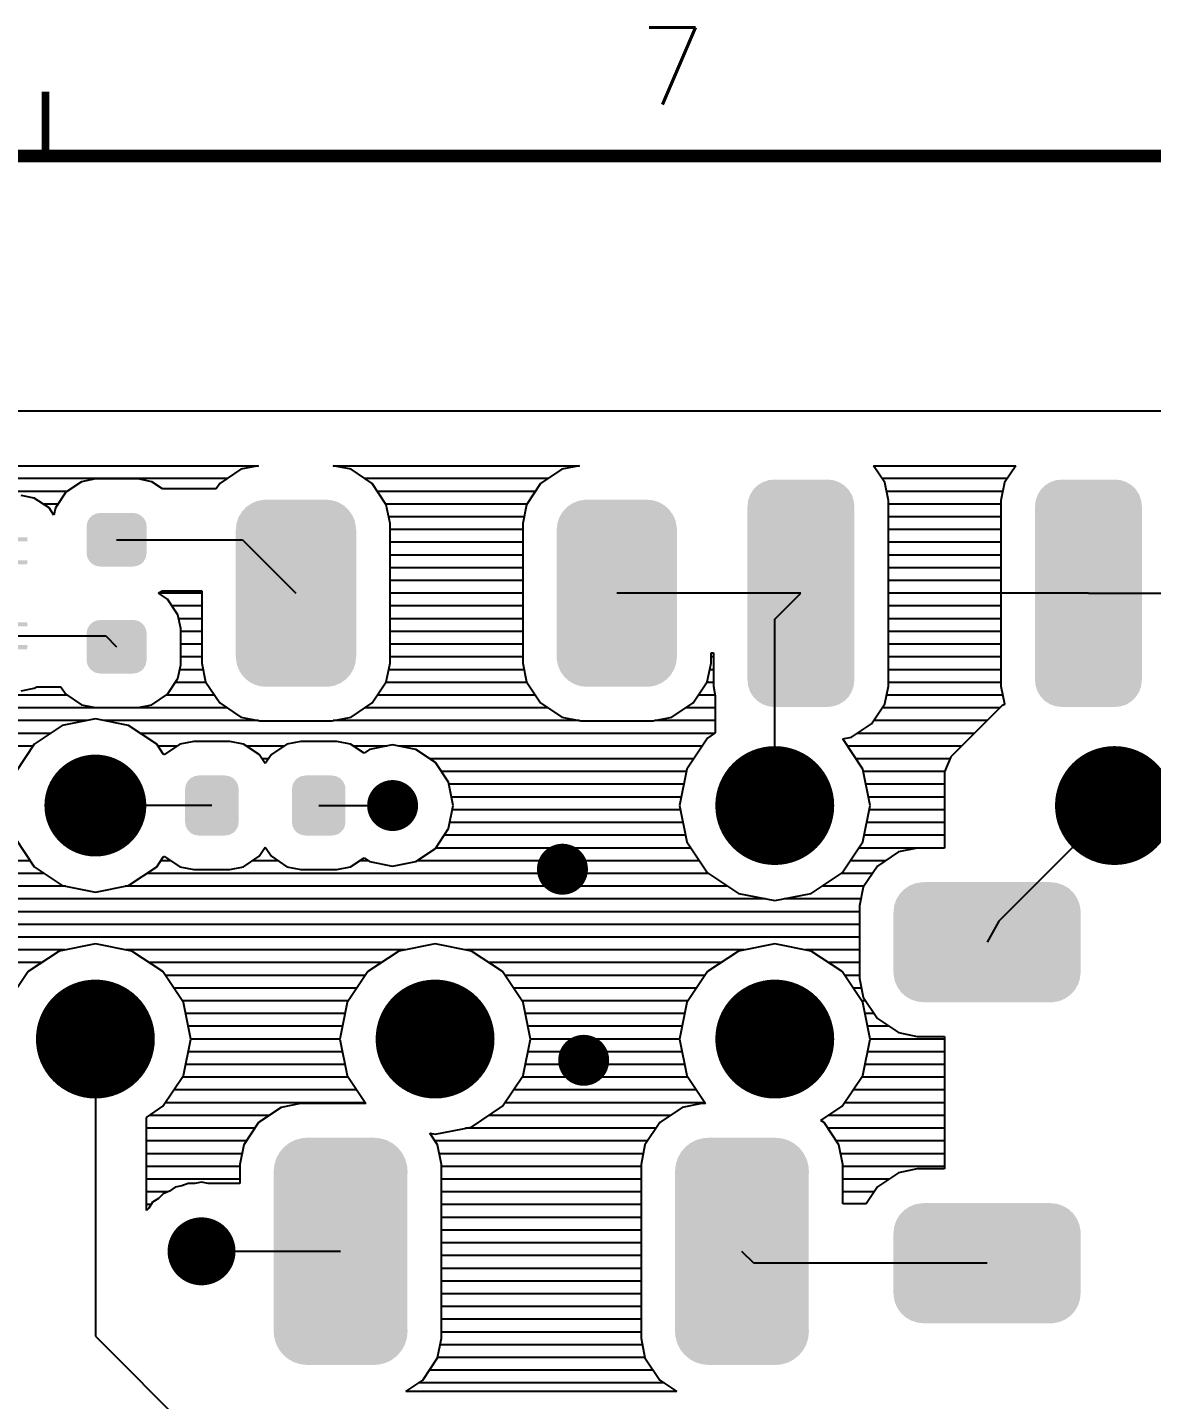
# Model space of a CAD drawing. Extents: x 295 to 953, y 10 to 290.
# Drawn here: x 783.8 to 827.5, y 236.6 to 290 of the extents above; entities that cross this region are included whole.
import ezdxf
from ezdxf.enums import TextEntityAlignment as Align

# ---------------------------------------------------------------- set-up
doc = ezdxf.new("R2010")
doc.units = 0
doc.header["$LTSCALE"] = 5
doc.header["$MEASUREMENT"] = 0
doc.layers.get('0').update_dxf_attribs({"linetype": 'CONTINUOUS', "lineweight": 25})
for name, color, linetype in [('DV-DPO-A6_BOT', 7, 'CONTINUOUS'), ('문자', 4, 'CONTINUOUS'), ('테두리', 3, 'CONTINUOUS')]:
    doc.layers.add(name, color=color, linetype=linetype)
doc.styles.get("Standard").update_dxf_attribs({"font": 'simplex.shx'})

# ---------------------------------------------------------------- blocks, each defined once
blk = doc.blocks.new('C')
at = {"layer": '테두리'}
for points, const_width in [([(307.5, 287.5), (307.5, 285)], 0.3), ([(15, 285), (15, 15), (405, 15), (405, 285), (15, 285)], 0.5)]:
    blk.add_lwpolyline(points, dxfattribs=dict(at, const_width=const_width))
at = {"layer": '문자'}
blk.add_text('7', height=3, dxfattribs=at).set_placement((331.875, 288.5), align=Align.MIDDLE)

msp = doc.modelspace()

# ---------------------------------------------------------------- linework, layer by layer
for points, const_width in [([(813.989, 259.742, -1), (811.677, 259.742, -1)], 2.311), ([(827.197, 259.742, -1), (824.885, 259.742, -1)], 2.311), ([(787.407, 259.742, -1), (785.426, 259.742, -1)], 1.981), ([(798.469, 259.742, -1), (797.479, 259.742, -1)], 0.991), ([(805.073, 257.266, -1), (804.083, 257.266, -1)], 0.991), ([(787.573, 250.662, -1), (785.261, 250.662, -1)], 2.311), ([(800.781, 250.662, -1), (798.469, 250.662, -1)], 2.311), ([(813.989, 250.662, -1), (811.677, 250.662, -1)], 2.311), ([(805.899, 249.836, -1), (804.908, 249.836, -1)], 0.991), ([(791.205, 242.407, -1), (789.884, 242.407, -1)], 1.321)]:
    msp.add_lwpolyline(points, format="xyb", close=True, dxfattribs=dict(const_width=const_width))
for points in [[(815.696, 272.03), (815.54, 272.188), (812.002, 272.03), (812.161, 272.188)], [(815.54, 272.188), (815.529, 272.195), (812.161, 272.188), (812.168, 272.195)], [(815.529, 272.195), (815.343, 272.313), (812.168, 272.195), (812.359, 272.313)], [(815.343, 272.313), (815.329, 272.318), (812.359, 272.313), (812.367, 272.318)], [(815.329, 272.318), (815.122, 272.392), (812.367, 272.318), (812.581, 272.392)], [(815.122, 272.392), (815.101, 272.394), (812.581, 272.392), (812.588, 272.394)], [(815.101, 272.394), (814.89, 272.419), (812.588, 272.394), (812.81, 272.419)], [(826.877, 272.03), (826.721, 272.188), (823.183, 272.03), (823.342, 272.188)], [(826.721, 272.188), (826.71, 272.195), (823.342, 272.188), (823.349, 272.195)], [(826.71, 272.195), (826.524, 272.313), (823.349, 272.195), (823.54, 272.313)], [(826.524, 272.313), (826.51, 272.318), (823.54, 272.313), (823.547, 272.318)], [(826.51, 272.318), (826.303, 272.392), (823.547, 272.318), (823.762, 272.392)], [(826.303, 272.392), (826.282, 272.394), (823.762, 272.392), (823.769, 272.394)], [(826.282, 272.394), (826.071, 272.419), (823.769, 272.394), (823.99, 272.419)], [(795.705, 271.586), (795.635, 271.609), (792.708, 271.586), (792.83, 271.609)], [(795.635, 271.609), (795.424, 271.632), (792.83, 271.609), (792.952, 271.632)], [(795.424, 271.632), (795.388, 271.636), (792.952, 271.632), (793.044, 271.636)], [(808.18, 271.586), (808.11, 271.609), (805.183, 271.586), (805.305, 271.609)], [(808.11, 271.609), (807.899, 271.632), (805.305, 271.609), (805.427, 271.632)], [(807.899, 271.632), (807.863, 271.636), (805.427, 271.632), (805.519, 271.636)], [(815.927, 271.379), (815.903, 271.6), (811.773, 271.379), (811.798, 271.6)], [(815.903, 271.6), (815.899, 271.611), (811.798, 271.6), (811.799, 271.611)], [(815.899, 271.611), (815.828, 271.822), (811.799, 271.611), (811.873, 271.822)], [(815.828, 271.822), (815.821, 271.832), (811.873, 271.822), (811.877, 271.832)], [(815.821, 271.832), (815.705, 272.021), (811.877, 271.832), (811.996, 272.021)], [(815.705, 272.021), (815.696, 272.03), (811.996, 272.021), (812.002, 272.03)], [(827.107, 271.379), (827.084, 271.6), (822.953, 271.379), (822.979, 271.6)], [(827.084, 271.6), (827.08, 271.611), (822.979, 271.6), (822.98, 271.611)], [(827.08, 271.611), (827.008, 271.822), (822.98, 271.611), (823.054, 271.822)], [(827.008, 271.822), (827.002, 271.832), (823.054, 271.822), (823.057, 271.832)], [(827.002, 271.832), (826.885, 272.021), (823.057, 271.832), (823.177, 272.021)], [(826.885, 272.021), (826.877, 272.03), (823.177, 272.021), (823.183, 272.03)], [(788.182, 271.024), (788.056, 271.09), (786.297, 271.024), (786.435, 271.09)], [(788.056, 271.09), (788.024, 271.096), (786.435, 271.09), (786.446, 271.096)], [(788.024, 271.096), (787.893, 271.118), (786.446, 271.096), (786.592, 271.118)], [(796.408, 271.032), (796.316, 271.163), (792.031, 271.032), (792.108, 271.163)], [(796.316, 271.163), (796.266, 271.235), (792.108, 271.163), (792.175, 271.235)], [(796.266, 271.235), (796.147, 271.346), (792.175, 271.235), (792.276, 271.346)], [(796.147, 271.346), (796.084, 271.404), (792.276, 271.346), (792.359, 271.404)], [(796.084, 271.404), (795.941, 271.489), (792.359, 271.404), (792.479, 271.489)], [(795.941, 271.489), (795.87, 271.531), (792.479, 271.489), (792.578, 271.531)], [(795.87, 271.531), (795.705, 271.586), (792.578, 271.531), (792.708, 271.586)], [(808.883, 271.032), (808.791, 271.163), (804.506, 271.032), (804.583, 271.163)], [(808.791, 271.163), (808.741, 271.235), (804.583, 271.163), (804.65, 271.235)], [(808.741, 271.235), (808.622, 271.346), (804.65, 271.235), (804.751, 271.346)], [(808.622, 271.346), (808.559, 271.404), (804.751, 271.346), (804.834, 271.404)], [(808.559, 271.404), (808.416, 271.489), (804.834, 271.404), (804.954, 271.489)], [(808.416, 271.489), (808.345, 271.531), (804.954, 271.489), (805.053, 271.531)], [(808.345, 271.531), (808.18, 271.586), (805.053, 271.531), (805.183, 271.586)], [(815.93, 264.616), (815.93, 271.379), (811.77, 264.616), (811.77, 271.379)], [(827.111, 264.616), (827.111, 271.379), (822.95, 264.616), (822.95, 271.379)], [(788.411, 269.556), (788.411, 270.599), (786.073, 269.556), (786.073, 270.599)], [(788.408, 270.599), (788.387, 270.746), (786.077, 270.599), (786.1, 270.746)], [(788.387, 270.746), (788.379, 270.762), (786.1, 270.746), (786.103, 270.762)], [(788.379, 270.762), (788.316, 270.894), (786.103, 270.762), (786.172, 270.894)], [(788.316, 270.894), (788.302, 270.909), (786.172, 270.894), (786.179, 270.909)], [(788.302, 270.909), (788.201, 271.013), (786.179, 270.909), (786.287, 271.013)], [(788.201, 271.013), (788.182, 271.024), (786.287, 271.013), (786.297, 271.024)], [(796.554, 270.467), (796.55, 270.56), (791.878, 270.467), (791.888, 270.56)], [(796.55, 270.56), (796.521, 270.714), (791.888, 270.56), (791.905, 270.714)], [(796.521, 270.714), (796.505, 270.803), (791.905, 270.714), (791.934, 270.803)], [(796.505, 270.803), (796.443, 270.95), (791.934, 270.803), (791.983, 270.95)], [(796.443, 270.95), (796.408, 271.032), (791.983, 270.95), (792.031, 271.032)], [(809.029, 270.467), (809.025, 270.56), (804.353, 270.467), (804.363, 270.56)], [(809.025, 270.56), (808.996, 270.714), (804.363, 270.56), (804.38, 270.714)], [(808.996, 270.714), (808.98, 270.803), (804.38, 270.714), (804.409, 270.803)], [(808.98, 270.803), (808.918, 270.95), (804.409, 270.803), (804.457, 270.95)], [(808.918, 270.95), (808.883, 271.032), (804.457, 270.95), (804.506, 271.032)], [(783.779, 270.064), (783.764, 270.172), (779.81, 270.064), (779.829, 270.172)], [(783.775, 270.013), (783.779, 270.064), (779.813, 270.013), (779.81, 270.064)], [(783.775, 270.012), (783.775, 270.013), (779.813, 270.012), (779.813, 270.013)], [(796.557, 265.527), (796.557, 270.467), (791.875, 265.527), (791.875, 270.467)], [(809.032, 265.527), (809.032, 270.467), (804.35, 265.527), (804.35, 270.467)], [(788.384, 269.41), (788.408, 269.556), (786.098, 269.41), (786.077, 269.556)], [(783.779, 269.232), (783.775, 269.283), (779.81, 269.232), (779.813, 269.283)], [(783.759, 269.124), (783.779, 269.232), (779.824, 269.124), (779.81, 269.232)], [(788.382, 269.393), (788.384, 269.41), (786.106, 269.393), (786.098, 269.41)], [(788.313, 269.261), (788.382, 269.393), (786.169, 269.261), (786.106, 269.393)], [(788.306, 269.247), (788.313, 269.261), (786.182, 269.247), (786.169, 269.261)], [(788.198, 269.142), (788.306, 269.247), (786.283, 269.142), (786.182, 269.247)], [(788.187, 269.132), (788.198, 269.142), (786.303, 269.132), (786.283, 269.142)], [(788.05, 269.065), (788.187, 269.132), (786.429, 269.065), (786.303, 269.132)], [(788.039, 269.059), (788.05, 269.065), (786.461, 269.059), (786.429, 269.065)], [(787.893, 269.037), (788.039, 269.059), (786.592, 269.037), (786.461, 269.059)], [(783.779, 266.762), (783.764, 266.87), (779.81, 266.762), (779.829, 266.87)], [(788.302, 266.748), (788.201, 266.853), (786.179, 266.748), (786.287, 266.853)], [(788.201, 266.853), (788.182, 266.863), (786.287, 266.853), (786.297, 266.863)], [(788.182, 266.863), (788.056, 266.93), (786.297, 266.863), (786.435, 266.93)], [(788.056, 266.93), (788.024, 266.935), (786.435, 266.93), (786.446, 266.935)], [(788.024, 266.935), (787.893, 266.957), (786.446, 266.935), (786.592, 266.957)], [(783.775, 266.711), (783.779, 266.762), (779.813, 266.711), (779.81, 266.762)], [(783.775, 266.71), (783.775, 266.711), (779.813, 266.71), (779.813, 266.711)], [(788.411, 265.395), (788.411, 266.439), (786.073, 265.395), (786.073, 266.439)], [(788.408, 266.439), (788.387, 266.585), (786.077, 266.439), (786.1, 266.585)], [(788.387, 266.585), (788.379, 266.602), (786.1, 266.585), (786.103, 266.602)], [(788.379, 266.602), (788.316, 266.734), (786.103, 266.602), (786.172, 266.734)], [(788.316, 266.734), (788.302, 266.748), (786.172, 266.734), (786.179, 266.748)], [(783.779, 265.93), (783.775, 265.981), (779.81, 265.93), (779.813, 265.981)], [(783.759, 265.822), (783.779, 265.93), (779.824, 265.822), (779.81, 265.93)], [(788.384, 265.249), (788.408, 265.395), (786.098, 265.249), (786.077, 265.395)], [(788.382, 265.232), (788.384, 265.249), (786.106, 265.232), (786.098, 265.249)], [(788.313, 265.1), (788.382, 265.232), (786.169, 265.1), (786.106, 265.232)], [(796.544, 265.435), (796.554, 265.527), (791.882, 265.435), (791.878, 265.527)], [(796.528, 265.281), (796.544, 265.435), (791.911, 265.281), (791.882, 265.435)], [(796.498, 265.191), (796.528, 265.281), (791.928, 265.191), (791.911, 265.281)], [(796.45, 265.045), (796.498, 265.191), (791.989, 265.045), (791.928, 265.191)], [(809.019, 265.435), (809.029, 265.527), (804.357, 265.435), (804.353, 265.527)], [(809.003, 265.281), (809.019, 265.435), (804.386, 265.281), (804.357, 265.435)], [(808.973, 265.191), (809.003, 265.281), (804.403, 265.191), (804.386, 265.281)], [(808.925, 265.045), (808.973, 265.191), (804.464, 265.045), (804.403, 265.191)], [(788.306, 265.086), (788.313, 265.1), (786.182, 265.086), (786.169, 265.1)], [(788.198, 264.981), (788.306, 265.086), (786.283, 264.981), (786.182, 265.086)], [(788.187, 264.971), (788.198, 264.981), (786.303, 264.971), (786.283, 264.981)], [(788.05, 264.904), (788.187, 264.971), (786.429, 264.904), (786.303, 264.971)], [(788.039, 264.899), (788.05, 264.904), (786.461, 264.899), (786.429, 264.904)], [(787.893, 264.877), (788.039, 264.899), (786.592, 264.877), (786.461, 264.899)], [(796.401, 264.962), (796.45, 265.045), (792.024, 264.962), (791.989, 265.045)], [(796.324, 264.831), (796.401, 264.962), (792.116, 264.831), (792.024, 264.962)], [(796.258, 264.759), (796.324, 264.831), (792.166, 264.759), (792.116, 264.831)], [(796.156, 264.649), (796.258, 264.759), (792.286, 264.649), (792.166, 264.759)], [(808.876, 264.962), (808.925, 265.045), (804.499, 264.962), (804.464, 265.045)], [(808.799, 264.831), (808.876, 264.962), (804.591, 264.831), (804.499, 264.962)], [(808.733, 264.759), (808.799, 264.831), (804.641, 264.759), (804.591, 264.831)], [(808.631, 264.649), (808.733, 264.759), (804.761, 264.649), (804.641, 264.759)], [(796.073, 264.59), (796.156, 264.649), (792.348, 264.59), (792.286, 264.649)], [(795.953, 264.506), (796.073, 264.59), (792.491, 264.506), (792.348, 264.59)], [(795.855, 264.464), (795.953, 264.506), (792.562, 264.464), (792.491, 264.506)], [(795.724, 264.409), (795.855, 264.464), (792.727, 264.409), (792.562, 264.464)], [(795.602, 264.386), (795.724, 264.409), (792.797, 264.386), (792.727, 264.409)], [(795.481, 264.362), (795.602, 264.386), (793.008, 264.362), (792.797, 264.386)], [(795.388, 264.359), (795.481, 264.362), (793.044, 264.359), (793.008, 264.362)], [(808.548, 264.59), (808.631, 264.649), (804.823, 264.59), (804.761, 264.649)], [(808.428, 264.506), (808.548, 264.59), (804.966, 264.506), (804.823, 264.59)], [(808.33, 264.464), (808.428, 264.506), (805.037, 264.464), (804.966, 264.506)], [(808.199, 264.409), (808.33, 264.464), (805.202, 264.409), (805.037, 264.464)], [(808.077, 264.386), (808.199, 264.409), (805.272, 264.386), (805.202, 264.409)], [(807.956, 264.362), (808.077, 264.386), (805.483, 264.362), (805.272, 264.386)], [(807.863, 264.359), (807.956, 264.362), (805.519, 264.359), (805.483, 264.362)], [(815.902, 264.395), (815.927, 264.616), (811.797, 264.395), (811.773, 264.616)], [(815.9, 264.384), (815.902, 264.395), (811.8, 264.384), (811.797, 264.395)], [(815.826, 264.173), (815.9, 264.384), (811.872, 264.173), (811.8, 264.384)], [(815.823, 264.163), (815.826, 264.173), (811.878, 264.163), (811.872, 264.173)], [(815.703, 263.974), (815.823, 264.163), (811.995, 263.974), (811.878, 264.163)], [(827.082, 264.395), (827.107, 264.616), (822.977, 264.395), (822.953, 264.616)], [(827.081, 264.384), (827.082, 264.395), (822.981, 264.384), (822.977, 264.395)], [(827.007, 264.173), (827.081, 264.384), (823.053, 264.173), (822.981, 264.384)], [(827.003, 264.163), (827.007, 264.173), (823.059, 264.163), (823.053, 264.173)], [(826.884, 263.974), (827.003, 264.163), (823.176, 263.974), (823.059, 264.163)], [(815.698, 263.965), (815.703, 263.974), (812.004, 263.965), (811.995, 263.974)], [(815.539, 263.807), (815.698, 263.965), (812.159, 263.807), (812.004, 263.965)], [(815.532, 263.8), (815.539, 263.807), (812.17, 263.8), (812.159, 263.807)], [(815.341, 263.681), (815.532, 263.8), (812.357, 263.681), (812.17, 263.8)], [(815.333, 263.676), (815.341, 263.681), (812.37, 263.676), (812.357, 263.681)], [(815.119, 263.603), (815.333, 263.676), (812.577, 263.603), (812.37, 263.676)], [(815.111, 263.601), (815.119, 263.603), (812.599, 263.601), (812.577, 263.603)], [(814.89, 263.576), (815.111, 263.601), (812.81, 263.576), (812.599, 263.601)], [(826.878, 263.965), (826.884, 263.974), (823.184, 263.965), (823.176, 263.974)], [(826.719, 263.807), (826.878, 263.965), (823.34, 263.807), (823.184, 263.965)], [(826.712, 263.8), (826.719, 263.807), (823.351, 263.8), (823.34, 263.807)], [(826.521, 263.681), (826.712, 263.8), (823.537, 263.681), (823.351, 263.8)], [(826.513, 263.676), (826.521, 263.681), (823.551, 263.676), (823.537, 263.681)], [(826.299, 263.603), (826.513, 263.676), (823.758, 263.603), (823.551, 263.676)], [(826.292, 263.601), (826.299, 263.603), (823.779, 263.601), (823.758, 263.603)], [(826.071, 263.576), (826.292, 263.601), (823.99, 263.576), (823.779, 263.601)], [(791.987, 260.393), (791.965, 260.538), (789.907, 260.393), (789.932, 260.538)], [(791.987, 260.39), (791.987, 260.393), (789.907, 260.39), (789.907, 260.393)], [(791.987, 259.095), (791.987, 260.39), (789.907, 259.095), (789.907, 260.39)], [(791.965, 260.538), (791.957, 260.555), (789.932, 260.538), (789.935, 260.555)], [(791.957, 260.555), (791.893, 260.686), (789.935, 260.555), (790.004, 260.686)], [(791.893, 260.686), (791.879, 260.701), (790.004, 260.686), (790.012, 260.701)], [(791.879, 260.701), (791.778, 260.805), (790.012, 260.701), (790.12, 260.805)], [(791.778, 260.805), (791.758, 260.815), (790.12, 260.805), (790.131, 260.815)], [(791.758, 260.815), (791.632, 260.881), (790.131, 260.815), (790.269, 260.881)], [(791.632, 260.881), (791.598, 260.886), (790.269, 260.881), (790.28, 260.886)], [(791.598, 260.886), (791.469, 260.907), (790.28, 260.886), (790.425, 260.907)], [(791.469, 260.907), (791.469, 260.911), (790.425, 260.907), (790.425, 260.911)], [(796.141, 260.393), (796.119, 260.538), (794.061, 260.393), (794.086, 260.538)], [(796.141, 260.39), (796.141, 260.393), (794.061, 260.39), (794.061, 260.393)], [(796.141, 259.095), (796.141, 260.39), (794.061, 259.095), (794.061, 260.39)], [(796.119, 260.538), (796.111, 260.555), (794.086, 260.538), (794.089, 260.555)], [(796.111, 260.555), (796.047, 260.686), (794.089, 260.555), (794.158, 260.686)], [(796.047, 260.686), (796.033, 260.701), (794.158, 260.686), (794.166, 260.701)], [(796.033, 260.701), (795.932, 260.805), (794.166, 260.701), (794.274, 260.805)], [(795.932, 260.805), (795.911, 260.815), (794.274, 260.805), (794.285, 260.815)], [(795.911, 260.815), (795.786, 260.881), (794.285, 260.815), (794.423, 260.881)], [(795.786, 260.881), (795.752, 260.886), (794.423, 260.881), (794.434, 260.886)], [(795.752, 260.886), (795.623, 260.907), (794.434, 260.886), (794.579, 260.907)], [(795.623, 260.907), (795.623, 260.911), (794.579, 260.907), (794.579, 260.911)], [(791.987, 259.092), (791.987, 259.095), (789.907, 259.092), (789.907, 259.095)], [(791.963, 258.947), (791.987, 259.092), (789.929, 258.947), (789.907, 259.092)], [(791.96, 258.929), (791.963, 258.947), (789.938, 258.929), (789.929, 258.947)], [(791.89, 258.798), (791.96, 258.929), (790.001, 258.798), (789.938, 258.929)], [(791.882, 258.783), (791.89, 258.798), (790.016, 258.783), (790.001, 258.798)], [(791.774, 258.68), (791.882, 258.783), (790.116, 258.68), (790.016, 258.783)], [(796.141, 259.092), (796.141, 259.095), (794.061, 259.092), (794.061, 259.095)], [(796.117, 258.947), (796.141, 259.092), (794.083, 258.947), (794.061, 259.092)], [(796.114, 258.929), (796.117, 258.947), (794.091, 258.929), (794.083, 258.947)], [(796.044, 258.798), (796.114, 258.929), (794.155, 258.798), (794.091, 258.929)], [(796.036, 258.783), (796.044, 258.798), (794.17, 258.783), (794.155, 258.798)], [(795.928, 258.68), (796.036, 258.783), (794.27, 258.68), (794.17, 258.783)], [(791.763, 258.669), (791.774, 258.68), (790.137, 258.669), (790.116, 258.68)], [(791.626, 258.604), (791.763, 258.669), (790.263, 258.604), (790.137, 258.669)], [(791.614, 258.599), (791.626, 258.604), (790.296, 258.599), (790.263, 258.604)], [(791.469, 258.578), (791.614, 258.599), (790.425, 258.578), (790.296, 258.599)], [(791.469, 258.573), (791.469, 258.578), (790.425, 258.573), (790.425, 258.578)], [(795.917, 258.669), (795.928, 258.68), (794.291, 258.669), (794.27, 258.68)], [(795.78, 258.604), (795.917, 258.669), (794.417, 258.604), (794.291, 258.669)], [(795.768, 258.599), (795.78, 258.604), (794.45, 258.599), (794.417, 258.604)], [(795.623, 258.578), (795.768, 258.599), (794.579, 258.578), (794.45, 258.599)], [(795.623, 258.573), (795.623, 258.578), (794.579, 258.573), (794.579, 258.578)], [(824.107, 256.617), (824.04, 256.657), (818.054, 256.617), (818.148, 256.657)], [(824.04, 256.657), (823.868, 256.713), (818.148, 256.657), (818.283, 256.713)], [(823.868, 256.713), (823.804, 256.734), (818.283, 256.713), (818.396, 256.734)], [(823.804, 256.734), (823.576, 256.759), (818.396, 256.734), (818.527, 256.759)], [(823.576, 256.759), (823.558, 256.761), (818.527, 256.759), (818.577, 256.761)], [(823.558, 256.761), (823.558, 256.762), (818.577, 256.761), (818.618, 256.762)], [(823.558, 256.762), (823.558, 256.767), (818.618, 256.762), (818.618, 256.767)], [(824.613, 256.08), (824.579, 256.16), (817.555, 256.08), (817.602, 256.16)], [(824.579, 256.16), (824.485, 256.294), (817.602, 256.16), (817.682, 256.294)], [(824.485, 256.294), (824.437, 256.363), (817.682, 256.294), (817.746, 256.363)], [(824.437, 256.363), (824.314, 256.475), (817.746, 256.363), (817.851, 256.475)], [(824.314, 256.475), (824.254, 256.531), (817.851, 256.475), (817.93, 256.531)], [(824.254, 256.531), (824.107, 256.617), (817.93, 256.531), (818.054, 256.617)], [(824.727, 255.598), (824.723, 255.687), (817.449, 255.598), (817.459, 255.687)], [(824.727, 255.595), (824.727, 255.598), (817.449, 255.595), (817.449, 255.598)], [(824.727, 253.257), (824.727, 255.595), (817.449, 253.257), (817.449, 255.595)], [(824.723, 255.687), (824.693, 255.845), (817.459, 255.687), (817.476, 255.845)], [(824.693, 255.845), (824.676, 255.931), (817.476, 255.845), (817.505, 255.931)], [(824.676, 255.931), (824.613, 256.08), (817.505, 255.931), (817.555, 256.08)], [(824.727, 253.254), (824.727, 253.257), (817.449, 253.254), (817.449, 253.257)], [(824.717, 253.165), (824.727, 253.254), (817.453, 253.165), (817.449, 253.254)], [(824.699, 253.007), (824.717, 253.165), (817.483, 253.007), (817.453, 253.165)], [(824.67, 252.921), (824.699, 253.007), (817.499, 252.921), (817.483, 253.007)], [(824.62, 252.772), (824.67, 252.921), (817.563, 252.772), (817.499, 252.921)], [(824.573, 252.693), (824.62, 252.772), (817.596, 252.693), (817.563, 252.772)], [(824.494, 252.559), (824.573, 252.693), (817.691, 252.559), (817.596, 252.693)], [(824.43, 252.49), (824.494, 252.559), (817.739, 252.49), (817.691, 252.559)], [(824.325, 252.377), (824.43, 252.49), (817.862, 252.377), (817.739, 252.49)], [(824.246, 252.321), (824.325, 252.377), (817.922, 252.321), (817.862, 252.377)], [(824.121, 252.235), (824.246, 252.321), (818.069, 252.235), (817.922, 252.321)], [(824.028, 252.196), (824.121, 252.235), (818.136, 252.196), (818.069, 252.235)], [(823.892, 252.139), (824.028, 252.196), (818.308, 252.139), (818.136, 252.196)], [(823.779, 252.118), (823.892, 252.139), (818.371, 252.118), (818.308, 252.139)], [(823.648, 252.093), (823.779, 252.118), (818.6, 252.093), (818.371, 252.118)], [(823.598, 252.091), (823.648, 252.093), (818.618, 252.091), (818.6, 252.093)], [(823.558, 252.09), (823.598, 252.091), (818.618, 252.09), (818.618, 252.091)], [(823.558, 252.085), (823.558, 252.09), (818.618, 252.085), (818.618, 252.09)], [(798.148, 246.463), (797.991, 246.596), (793.752, 246.463), (793.922, 246.596)], [(797.991, 246.596), (797.939, 246.624), (793.922, 246.596), (793.958, 246.624)], [(797.939, 246.624), (797.761, 246.721), (793.958, 246.624), (794.154, 246.721)], [(797.761, 246.721), (797.699, 246.741), (794.154, 246.721), (794.193, 246.741)], [(797.699, 246.741), (797.511, 246.799), (794.193, 246.741), (794.411, 246.799)], [(797.511, 246.799), (797.418, 246.808), (794.411, 246.799), (794.446, 246.808)], [(797.418, 246.808), (797.251, 246.825), (794.446, 246.808), (794.655, 246.825)], [(797.251, 246.825), (797.251, 246.828), (794.655, 246.825), (794.655, 246.828)], [(813.753, 246.463), (813.596, 246.596), (809.357, 246.463), (809.527, 246.596)], [(813.596, 246.596), (813.544, 246.624), (809.527, 246.596), (809.563, 246.624)], [(813.544, 246.624), (813.367, 246.721), (809.563, 246.624), (809.759, 246.721)], [(813.367, 246.721), (813.304, 246.741), (809.759, 246.721), (809.798, 246.741)], [(813.304, 246.741), (813.117, 246.799), (809.798, 246.741), (810.016, 246.799)], [(813.117, 246.799), (813.023, 246.808), (810.016, 246.799), (810.051, 246.808)], [(813.023, 246.808), (812.856, 246.825), (810.051, 246.808), (810.261, 246.825)], [(812.856, 246.825), (812.856, 246.828), (810.261, 246.825), (810.261, 246.828)], [(798.524, 245.784), (798.47, 245.986), (793.377, 245.784), (793.441, 245.986)], [(798.47, 245.986), (798.446, 246.034), (793.441, 245.986), (793.456, 246.034)], [(798.446, 246.034), (798.353, 246.22), (793.456, 246.034), (793.558, 246.22)], [(798.353, 246.22), (798.319, 246.264), (793.558, 246.22), (793.582, 246.264)], [(798.319, 246.264), (798.191, 246.426), (793.582, 246.264), (793.721, 246.426)], [(798.191, 246.426), (798.148, 246.463), (793.721, 246.426), (793.752, 246.463)], [(814.129, 245.784), (814.075, 245.986), (808.983, 245.784), (809.046, 245.986)], [(814.075, 245.986), (814.051, 246.034), (809.046, 245.986), (809.061, 246.034)], [(814.051, 246.034), (813.958, 246.22), (809.061, 246.034), (809.163, 246.22)], [(813.958, 246.22), (813.924, 246.264), (809.163, 246.22), (809.187, 246.264)], [(813.924, 246.264), (813.796, 246.426), (809.187, 246.264), (809.326, 246.426)], [(813.796, 246.426), (813.753, 246.463), (809.326, 246.426), (809.357, 246.463)], [(798.555, 245.524), (798.538, 245.734), (793.351, 245.524), (793.372, 245.734)], [(798.552, 245.431), (798.555, 245.524), (793.354, 245.431), (793.351, 245.524)], [(798.538, 245.734), (798.524, 245.784), (793.372, 245.734), (793.377, 245.784)], [(814.16, 245.524), (814.143, 245.734), (808.956, 245.524), (808.978, 245.734)], [(814.157, 245.431), (814.16, 245.524), (808.96, 245.431), (808.956, 245.524)], [(814.143, 245.734), (814.129, 245.784), (808.978, 245.734), (808.983, 245.784)], [(798.552, 239.382), (798.552, 245.431), (793.354, 239.382), (793.354, 245.431)], [(814.157, 239.382), (814.157, 245.431), (808.96, 239.382), (808.96, 245.431)], [(824.485, 243.812), (824.437, 243.881), (817.682, 243.812), (817.746, 243.881)], [(824.437, 243.881), (824.314, 243.994), (817.746, 243.881), (817.851, 243.994)], [(824.314, 243.994), (824.254, 244.049), (817.851, 243.994), (817.93, 244.049)], [(824.254, 244.049), (824.107, 244.136), (817.93, 244.049), (818.054, 244.136)], [(824.107, 244.136), (824.04, 244.175), (818.054, 244.136), (818.148, 244.175)], [(824.04, 244.175), (823.868, 244.232), (818.148, 244.175), (818.283, 244.232)], [(823.868, 244.232), (823.804, 244.253), (818.283, 244.232), (818.396, 244.253)], [(823.804, 244.253), (823.576, 244.277), (818.396, 244.253), (818.527, 244.277)], [(823.576, 244.277), (823.558, 244.279), (818.527, 244.277), (818.577, 244.279)], [(823.558, 244.279), (823.558, 244.281), (818.577, 244.279), (818.618, 244.281)], [(823.558, 244.281), (823.558, 244.286), (818.618, 244.281), (818.618, 244.286)], [(824.723, 243.206), (824.693, 243.363), (817.459, 243.206), (817.476, 243.363)], [(824.693, 243.363), (824.676, 243.45), (817.476, 243.363), (817.505, 243.45)], [(824.676, 243.45), (824.613, 243.599), (817.505, 243.45), (817.555, 243.599)], [(824.613, 243.599), (824.579, 243.678), (817.555, 243.599), (817.602, 243.678)], [(824.579, 243.678), (824.485, 243.812), (817.602, 243.678), (817.682, 243.812)], [(824.727, 243.117), (824.723, 243.206), (817.449, 243.117), (817.459, 243.206)], [(824.727, 243.113), (824.727, 243.117), (817.449, 243.113), (817.449, 243.117)], [(824.727, 240.776), (824.727, 243.113), (817.449, 240.776), (817.449, 243.113)], [(824.727, 240.772), (824.727, 240.776), (817.449, 240.772), (817.449, 240.776)], [(824.717, 240.683), (824.727, 240.772), (817.453, 240.683), (817.449, 240.772)], [(824.699, 240.526), (824.717, 240.683), (817.483, 240.526), (817.453, 240.683)], [(824.67, 240.439), (824.699, 240.526), (817.499, 240.439), (817.483, 240.526)], [(824.62, 240.29), (824.67, 240.439), (817.563, 240.29), (817.499, 240.439)], [(824.573, 240.211), (824.62, 240.29), (817.596, 240.211), (817.563, 240.29)], [(824.494, 240.077), (824.573, 240.211), (817.691, 240.077), (817.596, 240.211)], [(824.43, 240.008), (824.494, 240.077), (817.739, 240.008), (817.691, 240.077)], [(824.325, 239.895), (824.43, 240.008), (817.862, 239.895), (817.739, 240.008)], [(824.246, 239.84), (824.325, 239.895), (817.922, 239.84), (817.862, 239.895)], [(824.121, 239.753), (824.246, 239.84), (818.069, 239.753), (817.922, 239.84)], [(824.028, 239.714), (824.121, 239.753), (818.136, 239.714), (818.069, 239.753)], [(823.892, 239.657), (824.028, 239.714), (818.308, 239.657), (818.136, 239.714)], [(823.779, 239.636), (823.892, 239.657), (818.371, 239.636), (818.308, 239.657)], [(823.648, 239.612), (823.779, 239.636), (818.6, 239.612), (818.371, 239.636)], [(823.598, 239.61), (823.648, 239.612), (818.618, 239.61), (818.6, 239.612)], [(823.558, 239.608), (823.598, 239.61), (818.618, 239.608), (818.618, 239.61)], [(823.558, 239.603), (823.558, 239.608), (818.618, 239.603), (818.618, 239.608)], [(798.555, 239.29), (798.552, 239.382), (793.351, 239.29), (793.354, 239.382)], [(798.534, 239.08), (798.555, 239.29), (793.368, 239.08), (793.351, 239.29)], [(798.529, 239.029), (798.534, 239.08), (793.382, 239.029), (793.368, 239.08)], [(814.16, 239.29), (814.157, 239.382), (808.956, 239.29), (808.96, 239.382)], [(814.139, 239.08), (814.16, 239.29), (808.973, 239.08), (808.956, 239.29)], [(814.134, 239.029), (814.139, 239.08), (808.987, 239.029), (808.973, 239.08)], [(798.465, 238.827), (798.529, 239.029), (793.436, 238.827), (793.382, 239.029)], [(798.451, 238.779), (798.465, 238.827), (793.46, 238.779), (793.436, 238.827)], [(798.348, 238.593), (798.451, 238.779), (793.553, 238.593), (793.46, 238.779)], [(798.324, 238.55), (798.348, 238.593), (793.587, 238.55), (793.553, 238.593)], [(798.185, 238.387), (798.324, 238.55), (793.715, 238.387), (793.587, 238.55)], [(814.071, 238.827), (814.134, 239.029), (809.041, 238.827), (808.987, 239.029)], [(814.056, 238.779), (814.071, 238.827), (809.065, 238.779), (809.041, 238.827)], [(813.953, 238.593), (814.056, 238.779), (809.159, 238.593), (809.065, 238.779)], [(813.929, 238.55), (813.953, 238.593), (809.193, 238.55), (809.159, 238.593)], [(813.791, 238.387), (813.929, 238.55), (809.32, 238.387), (809.193, 238.55)], [(798.154, 238.351), (798.185, 238.387), (793.758, 238.351), (793.715, 238.387)], [(797.984, 238.218), (798.154, 238.351), (793.915, 238.218), (793.758, 238.351)], [(797.948, 238.19), (797.984, 238.218), (793.967, 238.19), (793.915, 238.218)], [(797.752, 238.092), (797.948, 238.19), (794.145, 238.092), (793.967, 238.19)], [(797.713, 238.073), (797.752, 238.092), (794.207, 238.073), (794.145, 238.092)], [(797.495, 238.015), (797.713, 238.073), (794.395, 238.015), (794.207, 238.073)], [(797.46, 238.006), (797.495, 238.015), (794.488, 238.006), (794.395, 238.015)], [(797.251, 237.989), (797.46, 238.006), (794.655, 237.989), (794.488, 238.006)], [(797.251, 237.985), (797.251, 237.989), (794.655, 237.985), (794.655, 237.989)], [(813.759, 238.351), (813.791, 238.387), (809.364, 238.351), (809.32, 238.387)], [(813.589, 238.218), (813.759, 238.351), (809.52, 238.218), (809.364, 238.351)], [(813.553, 238.19), (813.589, 238.218), (809.572, 238.19), (809.52, 238.218)], [(813.357, 238.092), (813.553, 238.19), (809.75, 238.092), (809.572, 238.19)], [(813.319, 238.073), (813.357, 238.092), (809.812, 238.073), (809.75, 238.092)], [(813.1, 238.015), (813.319, 238.073), (810, 238.015), (809.812, 238.073)], [(813.066, 238.006), (813.1, 238.015), (810.093, 238.006), (810, 238.015)], [(812.856, 237.989), (813.066, 238.006), (810.261, 237.989), (810.093, 238.006)], [(812.856, 237.985), (812.856, 237.989), (810.261, 237.985), (810.261, 237.989)]]:
    msp.add_solid(points)
at = {"layer": 'DV-DPO-A6_BOT'}
for p, q in [((529.277, 275.097), (843.878, 275.097)), ((648.558, 272.95), (792.757, 272.95)), ((792.07, 272.818), (791.251, 272.264)), ((792.757, 272.95), (792.07, 272.818)), ((796.356, 272.818), (795.669, 272.95)), ((795.669, 272.95), (805.238, 272.95)), ((797.181, 272.264), (796.356, 272.818)), ((804.551, 272.818), (803.726, 272.264)), ((805.238, 272.95), (804.551, 272.818)), ((817.112, 272.303), (816.676, 272.95)), ((816.676, 272.95), (822.204, 272.95)), ((822.204, 272.95), (821.768, 272.303)), ((791.535, 272.455), (547.352, 272.455)), ((785.875, 272.336), (785.268, 271.927)), ((786.417, 272.442), (785.875, 272.336)), ((788.074, 272.442), (786.417, 272.442)), ((788.616, 272.336), (788.074, 272.442)), ((789.025, 272.059), (788.616, 272.336)), ((791.251, 272.264), (791.112, 272.059)), ((804.016, 272.455), (796.891, 272.455)), ((797.729, 271.438), (797.181, 272.264)), ((803.726, 272.264), (803.178, 271.438)), ((821.874, 272.455), (817.007, 272.455)), ((817.251, 271.61), (817.112, 272.303)), ((821.768, 272.303), (821.629, 271.61)), ((785.321, 271.96), (758.627, 271.96)), ((784.039, 271.696), (783.537, 271.795)), ((784.614, 271.313), (784.039, 271.696)), ((785.268, 271.927), (784.865, 271.319)), ((791.112, 272.059), (789.025, 272.059)), ((803.528, 271.96), (797.379, 271.96)), ((821.702, 271.96), (817.178, 271.96)), ((817.251, 264.385), (817.251, 271.61)), ((821.629, 271.61), (821.629, 264.385)), ((784.964, 271.464), (784.383, 271.464)), ((784.805, 271.029), (784.614, 271.313)), ((784.865, 271.319), (784.805, 271.029)), ((803.191, 271.464), (797.716, 271.464)), ((797.875, 270.712), (797.729, 271.438)), ((803.178, 271.438), (803.032, 270.712)), ((821.629, 271.464), (817.251, 271.464)), ((803.085, 270.969), (797.822, 270.969)), ((797.875, 265.283), (797.875, 270.712)), ((803.032, 270.712), (803.032, 265.283)), ((821.629, 270.969), (817.251, 270.969)), ((787.242, 270.078), (792.136, 270.078)), ((792.136, 270.078), (794.216, 267.997)), ((803.032, 270.474), (797.875, 270.474)), ((821.629, 270.474), (817.251, 270.474)), ((803.032, 269.979), (797.875, 269.979)), ((803.032, 269.483), (797.875, 269.483)), ((821.629, 269.979), (817.251, 269.979)), ((821.629, 269.483), (817.251, 269.483)), ((803.032, 268.988), (797.875, 268.988)), ((821.629, 268.988), (817.251, 268.988)), ((803.032, 268.493), (797.875, 268.493)), ((821.629, 268.493), (817.251, 268.493)), ((788.874, 267.997), (789.025, 268.096)), ((790.551, 267.997), (788.874, 267.997)), ((789.224, 267.766), (788.874, 267.997)), ((789.025, 268.096), (790.551, 268.096)), ((790.551, 268.096), (790.551, 265.283)), ((803.032, 267.997), (797.875, 267.997)), ((813.85, 267.997), (806.691, 267.997)), ((812.833, 266.987), (813.85, 267.997)), ((821.629, 267.997), (817.251, 267.997)), ((825.03, 267.997), (821.088, 267.997)), ((824.535, 267.997), (821.629, 267.997)), ((825.03, 267.997), (829.343, 267.997)), ((825.526, 267.997), (828.431, 267.997)), ((789.626, 267.159), (789.224, 267.766)), ((790.551, 267.502), (789.395, 267.502)), ((803.032, 267.502), (797.875, 267.502)), ((821.629, 267.502), (817.251, 267.502)), ((789.739, 266.624), (789.626, 267.159)), ((790.551, 267.007), (789.659, 267.007)), ((803.032, 267.007), (797.875, 267.007)), ((812.833, 259.742), (812.833, 266.987)), ((821.629, 267.007), (817.251, 267.007)), ((781.794, 266.346), (786.82, 266.346)), ((786.82, 266.346), (787.242, 265.917)), ((789.739, 265.217), (789.739, 266.624)), ((790.551, 266.511), (789.739, 266.511)), ((803.032, 266.511), (797.875, 266.511)), ((821.629, 266.511), (817.251, 266.511)), ((790.551, 266.016), (789.739, 266.016)), ((803.032, 266.016), (797.875, 266.016)), ((821.629, 266.016), (817.251, 266.016)), ((789.626, 264.682), (789.739, 265.217)), ((790.551, 265.521), (789.739, 265.521)), ((790.551, 265.283), (790.696, 264.557)), ((797.729, 264.557), (797.875, 265.283)), ((803.032, 265.521), (797.875, 265.521)), ((803.032, 265.283), (803.178, 264.557)), ((810.211, 264.557), (810.356, 265.283)), ((810.356, 265.283), (810.356, 265.686)), ((810.356, 265.686), (810.449, 265.686)), ((810.449, 265.521), (810.356, 265.521)), ((810.449, 265.686), (810.449, 264.385)), ((821.629, 265.521), (817.251, 265.521)), ((789.224, 264.075), (789.626, 264.682)), ((790.604, 265.026), (789.699, 265.026)), ((803.085, 265.026), (797.822, 265.026)), ((810.449, 265.026), (810.303, 265.026)), ((821.629, 265.026), (817.251, 265.026)), ((783.537, 264.2), (784.039, 264.306)), ((784.039, 264.306), (784.138, 264.365)), ((784.138, 264.365), (785.07, 264.365)), ((785.07, 264.365), (785.268, 264.075)), ((790.716, 264.53), (789.527, 264.53)), ((790.696, 264.557), (791.251, 263.731)), ((797.181, 263.731), (797.729, 264.557)), ((803.191, 264.53), (797.716, 264.53)), ((803.178, 264.557), (803.726, 263.731)), ((809.656, 263.731), (810.211, 264.557)), ((810.449, 264.53), (810.191, 264.53)), ((810.449, 264.385), (810.521, 264.009)), ((817.112, 263.698), (817.251, 264.385)), ((821.629, 264.53), (817.251, 264.53)), ((821.629, 264.385), (821.768, 263.698)), ((785.321, 264.035), (777.567, 264.035)), ((785.268, 264.075), (785.875, 263.665)), ((785.875, 263.665), (786.417, 263.559)), ((788.074, 263.559), (788.616, 263.665)), ((788.616, 263.665), (789.224, 264.075)), ((791.046, 264.035), (789.171, 264.035)), ((791.251, 263.731), (792.07, 263.183)), ((796.356, 263.183), (797.181, 263.731)), ((803.528, 264.035), (797.379, 264.035)), ((803.726, 263.731), (804.551, 263.183)), ((808.837, 263.183), (809.656, 263.731)), ((810.521, 264.035), (809.861, 264.035)), ((810.521, 264.009), (810.521, 262.569)), ((816.591, 262.919), (817.112, 263.698)), ((821.702, 264.035), (817.178, 264.035)), ((821.676, 263.632), (819.681, 261.638)), ((821.781, 263.672), (821.676, 263.632)), ((821.768, 263.698), (821.781, 263.672)), ((791.535, 263.54), (771.162, 263.54)), ((786.417, 263.11), (785.129, 262.853)), ((786.417, 263.559), (788.074, 263.559)), ((787.711, 262.853), (786.417, 263.11)), ((792.07, 263.183), (792.796, 263.038)), ((795.629, 263.038), (796.356, 263.183)), ((804.016, 263.54), (796.891, 263.54)), ((804.551, 263.183), (805.278, 263.038)), ((808.111, 263.038), (808.837, 263.183)), ((810.521, 263.54), (809.372, 263.54)), ((821.583, 263.54), (817.007, 263.54)), ((786.093, 263.044), (771.498, 263.044)), ((784.68, 262.549), (782.25, 262.549)), ((785.129, 262.853), (784.039, 262.126)), ((792.757, 263.044), (786.747, 263.044)), ((788.801, 262.126), (787.711, 262.853)), ((810.502, 262.549), (788.16, 262.549)), ((792.796, 263.038), (795.629, 263.038)), ((805.238, 263.044), (795.669, 263.044)), ((805.278, 263.038), (808.111, 263.038)), ((810.521, 263.044), (808.151, 263.044)), ((810.521, 262.569), (810.218, 262.364)), ((815.811, 262.397), (816.591, 262.919)), ((820.593, 262.549), (816.042, 262.549)), ((821.088, 263.044), (816.676, 263.044)), ((783.993, 262.054), (782.705, 262.054)), ((784.039, 262.126), (783.313, 261.03)), ((789.065, 261.724), (788.801, 262.126)), ((789.6, 262.054), (788.847, 262.054)), ((789.706, 262.126), (789.105, 261.724)), ((790.241, 262.232), (789.706, 262.126)), ((791.647, 262.232), (790.241, 262.232)), ((792.182, 262.126), (791.647, 262.232)), ((792.79, 261.724), (792.182, 262.126)), ((793.76, 262.054), (792.288, 262.054)), ((793.866, 262.126), (793.259, 261.724)), ((794.401, 262.232), (793.866, 262.126)), ((795.808, 262.232), (794.401, 262.232)), ((796.343, 262.126), (795.808, 262.232)), ((796.864, 261.783), (796.343, 262.126)), ((797.749, 262.054), (796.448, 262.054)), ((797.974, 262.1), (797.076, 261.922)), ((798.879, 261.922), (797.974, 262.1)), ((810.013, 262.054), (798.205, 262.054)), ((810.218, 262.364), (809.412, 261.162)), ((815.474, 262.331), (815.811, 262.397)), ((816.26, 261.162), (815.474, 262.331)), ((820.097, 262.054), (815.659, 262.054)), ((789.105, 261.724), (789.065, 261.724)), ((793.021, 261.374), (792.79, 261.724)), ((793.146, 261.558), (792.902, 261.558)), ((793.259, 261.724), (793.021, 261.374)), ((797.076, 261.922), (796.864, 261.783)), ((799.645, 261.413), (798.879, 261.922)), ((809.683, 261.558), (799.42, 261.558)), ((819.648, 261.558), (815.99, 261.558)), ((819.681, 261.638), (819.437, 261.057)), ((800.153, 260.647), (799.645, 261.413)), ((809.399, 261.063), (799.876, 261.063)), ((809.412, 261.162), (809.135, 259.742)), ((816.538, 259.742), (816.26, 261.162)), ((819.443, 261.063), (816.274, 261.063)), ((819.437, 261.057), (819.437, 258.091)), ((800.331, 259.742), (800.153, 260.647)), ((809.3, 260.568), (800.166, 260.568)), ((819.437, 260.568), (816.373, 260.568)), ((809.201, 260.073), (800.265, 260.073)), ((819.437, 260.073), (816.472, 260.073)), ((790.947, 259.742), (786.417, 259.742)), ((795.101, 259.742), (797.974, 259.742)), ((800.153, 258.844), (800.331, 259.742)), ((809.168, 259.577), (800.298, 259.577)), ((809.135, 259.742), (809.412, 258.329)), ((816.26, 258.329), (816.538, 259.742)), ((819.437, 259.577), (816.505, 259.577)), ((821.55, 255.252), (826.041, 259.742)), ((799.645, 258.078), (800.153, 258.844)), ((809.267, 259.082), (800.199, 259.082)), ((819.437, 259.082), (816.406, 259.082)), ((783.313, 258.455), (784.039, 257.365)), ((809.366, 258.587), (799.988, 258.587)), ((809.412, 258.329), (810.218, 257.127)), ((815.455, 257.127), (816.26, 258.329)), ((819.437, 258.587), (816.307, 258.587)), ((788.801, 257.365), (789.065, 257.761)), ((789.065, 257.761), (789.105, 257.761)), ((789.105, 257.761), (789.706, 257.358)), ((792.182, 257.358), (792.79, 257.768)), ((792.79, 257.768), (793.021, 258.118)), ((793.041, 258.091), (793.008, 258.091)), ((793.021, 258.118), (793.259, 257.768)), ((793.259, 257.768), (793.866, 257.358)), ((798.879, 257.57), (799.645, 258.078)), ((809.57, 258.091), (799.651, 258.091)), ((819.437, 258.091), (816.102, 258.091)), ((817.647, 257.946), (816.828, 257.391)), ((818.374, 258.091), (817.647, 257.946)), ((819.437, 258.091), (818.374, 258.091)), ((783.881, 257.596), (782.818, 257.596)), ((784.039, 257.365), (785.129, 256.632)), ((787.711, 256.632), (788.801, 257.365)), ((789.349, 257.596), (788.959, 257.596)), ((789.706, 257.358), (790.241, 257.253)), ((790.241, 257.253), (791.647, 257.253)), ((791.647, 257.253), (792.182, 257.358)), ((793.51, 257.596), (792.539, 257.596)), ((793.866, 257.358), (794.401, 257.253)), ((794.401, 257.253), (795.808, 257.253)), ((795.808, 257.253), (796.343, 257.358)), ((796.343, 257.358), (796.864, 257.708)), ((797.029, 257.596), (796.699, 257.596)), ((796.864, 257.708), (797.076, 257.57)), ((797.076, 257.57), (797.974, 257.385)), ((797.974, 257.385), (798.879, 257.57)), ((809.901, 257.596), (798.925, 257.596)), ((817.132, 257.596), (815.772, 257.596)), ((816.828, 257.391), (816.274, 256.566)), ((784.429, 257.101), (782.481, 257.101)), ((810.251, 257.101), (788.411, 257.101)), ((810.218, 257.127), (811.42, 256.321)), ((814.253, 256.321), (815.455, 257.127)), ((816.63, 257.101), (815.422, 257.101)), ((785.268, 256.605), (781.754, 256.605)), ((785.129, 256.632), (786.417, 256.374)), ((786.417, 256.374), (787.711, 256.632)), ((810.99, 256.605), (787.573, 256.605)), ((811.42, 256.321), (812.833, 256.044)), ((812.833, 256.044), (814.253, 256.321)), ((816.3, 256.605), (814.682, 256.605)), ((816.274, 256.566), (816.128, 255.839)), ((812.476, 256.11), (771.67, 256.11)), ((816.128, 255.615), (771.67, 255.615)), ((816.181, 256.11), (813.196, 256.11)), ((816.128, 255.839), (816.128, 253.013)), ((816.128, 255.12), (771.604, 255.12)), ((821.55, 255.252), (821.088, 254.426)), ((816.128, 254.624), (771.386, 254.624)), ((785.235, 254.129), (770.97, 254.129)), ((785.004, 254.083), (783.802, 253.284)), ((786.417, 254.367), (785.004, 254.083)), ((787.837, 254.083), (786.417, 254.367)), ((798.443, 254.129), (787.606, 254.129)), ((789.039, 253.284), (787.837, 254.083)), ((798.212, 254.083), (797.01, 253.284)), ((799.625, 254.367), (798.212, 254.083)), ((801.045, 254.083), (799.625, 254.367)), ((811.651, 254.129), (800.814, 254.129)), ((802.247, 253.284), (801.045, 254.083)), ((811.42, 254.083), (810.218, 253.284)), ((812.833, 254.367), (811.42, 254.083)), ((814.253, 254.083), (812.833, 254.367)), ((816.128, 254.129), (814.022, 254.129)), ((815.455, 253.284), (814.253, 254.083)), ((784.33, 253.634), (769.504, 253.634)), ((797.538, 253.634), (788.51, 253.634)), ((810.746, 253.634), (801.718, 253.634)), ((816.128, 253.634), (814.926, 253.634)), ((783.802, 253.284), (782.996, 252.082)), ((789.844, 252.082), (789.039, 253.284)), ((796.917, 253.138), (789.131, 253.138)), ((797.01, 253.284), (796.204, 252.082)), ((803.052, 252.082), (802.247, 253.284)), ((810.125, 253.138), (802.339, 253.138)), ((810.218, 253.284), (809.412, 252.082)), ((816.26, 252.082), (815.455, 253.284)), ((816.128, 253.138), (815.547, 253.138)), ((816.128, 253.013), (816.274, 252.286)), ((796.58, 252.643), (789.468, 252.643)), ((809.788, 252.643), (802.676, 252.643)), ((816.201, 252.643), (815.884, 252.643)), ((796.25, 252.148), (789.798, 252.148)), ((790.122, 250.662), (789.844, 252.082)), ((796.204, 252.082), (795.927, 250.662)), ((809.458, 252.148), (803.006, 252.148)), ((803.33, 250.662), (803.052, 252.082)), ((809.412, 252.082), (809.135, 250.662)), ((816.366, 252.148), (816.214, 252.148)), ((816.538, 250.662), (816.26, 252.082)), ((816.274, 252.286), (816.828, 251.461)), ((796.125, 251.652), (789.924, 251.652)), ((809.333, 251.652), (803.132, 251.652)), ((816.696, 251.652), (816.34, 251.652)), ((816.828, 251.461), (817.647, 250.913)), ((796.026, 251.157), (790.023, 251.157)), ((809.234, 251.157), (803.231, 251.157)), ((817.277, 251.157), (816.439, 251.157)), ((817.647, 250.913), (818.374, 250.767)), ((786.417, 250.662), (786.417, 239.105)), ((789.844, 249.249), (790.122, 250.662)), ((795.927, 250.662), (790.122, 250.662)), ((795.927, 250.662), (796.204, 249.249)), ((803.052, 249.249), (803.33, 250.662)), ((809.135, 250.662), (803.33, 250.662)), ((809.135, 250.662), (809.412, 249.249)), ((816.26, 249.249), (816.538, 250.662)), ((819.437, 250.662), (816.538, 250.662)), ((818.374, 250.767), (819.437, 250.767)), ((819.437, 250.767), (819.437, 245.61)), ((796.026, 250.167), (790.023, 250.167)), ((809.234, 250.167), (803.231, 250.167)), ((819.437, 250.167), (816.439, 250.167)), ((789.039, 248.047), (789.844, 249.249)), ((796.125, 249.671), (789.924, 249.671)), ((796.204, 249.249), (796.937, 248.152)), ((802.247, 248.047), (803.052, 249.249)), ((809.333, 249.671), (803.132, 249.671)), ((809.412, 249.249), (810.145, 248.152)), ((815.455, 248.047), (816.26, 249.249)), ((819.437, 249.671), (816.34, 249.671)), ((796.58, 248.681), (789.468, 248.681)), ((796.25, 249.176), (789.798, 249.176)), ((809.788, 248.681), (802.676, 248.681)), ((809.458, 249.176), (803.006, 249.176)), ((819.437, 248.681), (815.884, 248.681)), ((819.437, 249.176), (816.214, 249.176)), ((796.917, 248.185), (789.131, 248.185)), ((794.394, 248.152), (793.635, 248)), ((796.937, 248.152), (794.394, 248.152)), ((810.125, 248.185), (802.339, 248.185)), ((810, 248.152), (809.234, 248)), ((810.145, 248.152), (810, 248.152)), ((819.437, 248.185), (815.547, 248.185)), ((788.398, 247.617), (789.039, 248.047)), ((788.398, 243.998), (788.398, 247.617)), ((793.173, 247.69), (788.51, 247.69)), ((793.635, 248), (792.763, 247.419)), ((801.045, 247.241), (802.247, 248.047)), ((808.778, 247.69), (801.718, 247.69)), ((809.234, 248), (808.369, 247.419)), ((814.629, 247.492), (815.455, 248.047)), ((819.437, 247.69), (814.926, 247.69)), ((792.618, 247.195), (788.398, 247.195)), ((792.763, 247.419), (792.189, 246.554)), ((799.625, 246.964), (801.045, 247.241)), ((808.217, 247.195), (800.814, 247.195)), ((808.369, 247.419), (807.787, 246.554)), ((814.748, 247.419), (814.629, 247.492)), ((815.323, 246.554), (814.748, 247.419)), ((819.437, 247.195), (814.893, 247.195)), ((792.288, 246.699), (788.398, 246.699)), ((792.189, 246.554), (792.037, 245.788)), ((799.724, 246.554), (799.427, 247.003)), ((799.427, 247.003), (799.625, 246.964)), ((807.886, 246.699), (799.625, 246.699)), ((799.876, 245.788), (799.724, 246.554)), ((807.787, 246.554), (807.635, 245.788)), ((819.437, 246.699), (815.223, 246.699)), ((815.474, 245.788), (815.323, 246.554)), ((792.116, 246.204), (788.398, 246.204)), ((807.721, 246.204), (799.79, 246.204)), ((819.437, 246.204), (815.395, 246.204)), ((792.037, 245.709), (788.398, 245.709)), ((792.037, 245.788), (792.037, 245.048)), ((799.876, 239.032), (799.876, 245.788)), ((807.635, 245.709), (799.876, 245.709)), ((807.635, 245.788), (807.635, 239.032)), ((815.474, 244.256), (815.474, 245.788)), ((819.437, 245.709), (815.474, 245.709)), ((817.647, 245.464), (816.828, 244.91)), ((818.374, 245.61), (817.647, 245.464)), ((819.437, 245.61), (818.374, 245.61)), ((792.037, 245.214), (788.398, 245.214)), ((789.778, 244.949), (789.514, 244.897)), ((790.023, 245.048), (789.778, 244.949)), ((790.287, 245.048), (790.023, 245.048)), ((790.544, 245.101), (790.287, 245.048)), ((790.808, 245.048), (790.544, 245.101)), ((792.037, 245.048), (790.808, 245.048)), ((807.635, 245.214), (799.876, 245.214)), ((817.277, 245.214), (815.474, 245.214)), ((816.828, 244.91), (816.386, 244.256)), ((789.224, 244.718), (788.398, 244.718)), ((788.867, 244.461), (788.642, 244.315)), ((789.052, 244.646), (788.867, 244.461)), ((789.296, 244.751), (789.052, 244.646)), ((789.514, 244.897), (789.296, 244.751)), ((807.635, 244.718), (799.876, 244.718)), ((816.696, 244.718), (815.474, 244.718)), ((788.583, 244.223), (788.398, 244.223)), ((788.497, 244.091), (788.398, 243.998)), ((788.642, 244.315), (788.497, 244.091)), ((807.635, 244.223), (799.876, 244.223)), ((816.386, 244.256), (815.474, 244.256)), ((807.635, 243.728), (799.876, 243.728)), ((807.635, 243.232), (799.876, 243.232)), ((795.953, 242.407), (790.544, 242.407)), ((807.635, 242.737), (799.876, 242.737)), ((807.635, 242.242), (799.876, 242.242)), ((812.014, 241.945), (811.558, 242.407)), ((807.635, 241.746), (799.876, 241.746)), ((821.088, 241.945), (812.014, 241.945)), ((807.635, 241.251), (799.876, 241.251)), ((807.635, 240.756), (799.876, 240.756)), ((807.635, 240.261), (799.876, 240.261)), ((807.635, 239.765), (799.876, 239.765)), ((786.417, 239.105), (790.544, 234.977)), ((807.635, 239.27), (799.876, 239.27)), ((799.724, 238.266), (799.876, 239.032)), ((807.688, 238.775), (799.823, 238.775)), ((807.635, 239.032), (807.787, 238.266)), ((799.143, 237.401), (799.724, 238.266)), ((807.781, 238.279), (799.73, 238.279)), ((807.787, 238.266), (808.369, 237.401)), ((808.111, 237.784), (799.4, 237.784)), ((798.489, 236.959), (799.143, 237.401)), ((809.022, 236.959), (798.489, 236.959)), ((808.527, 237.289), (798.984, 237.289)), ((808.369, 237.401), (809.022, 236.959))]:
    msp.add_line(p, q, dxfattribs=at)

# ---------------------------------------------------------------- block references
msp.add_blockref('C', (476.978, 0))

doc.saveas('drawing.dxf')
